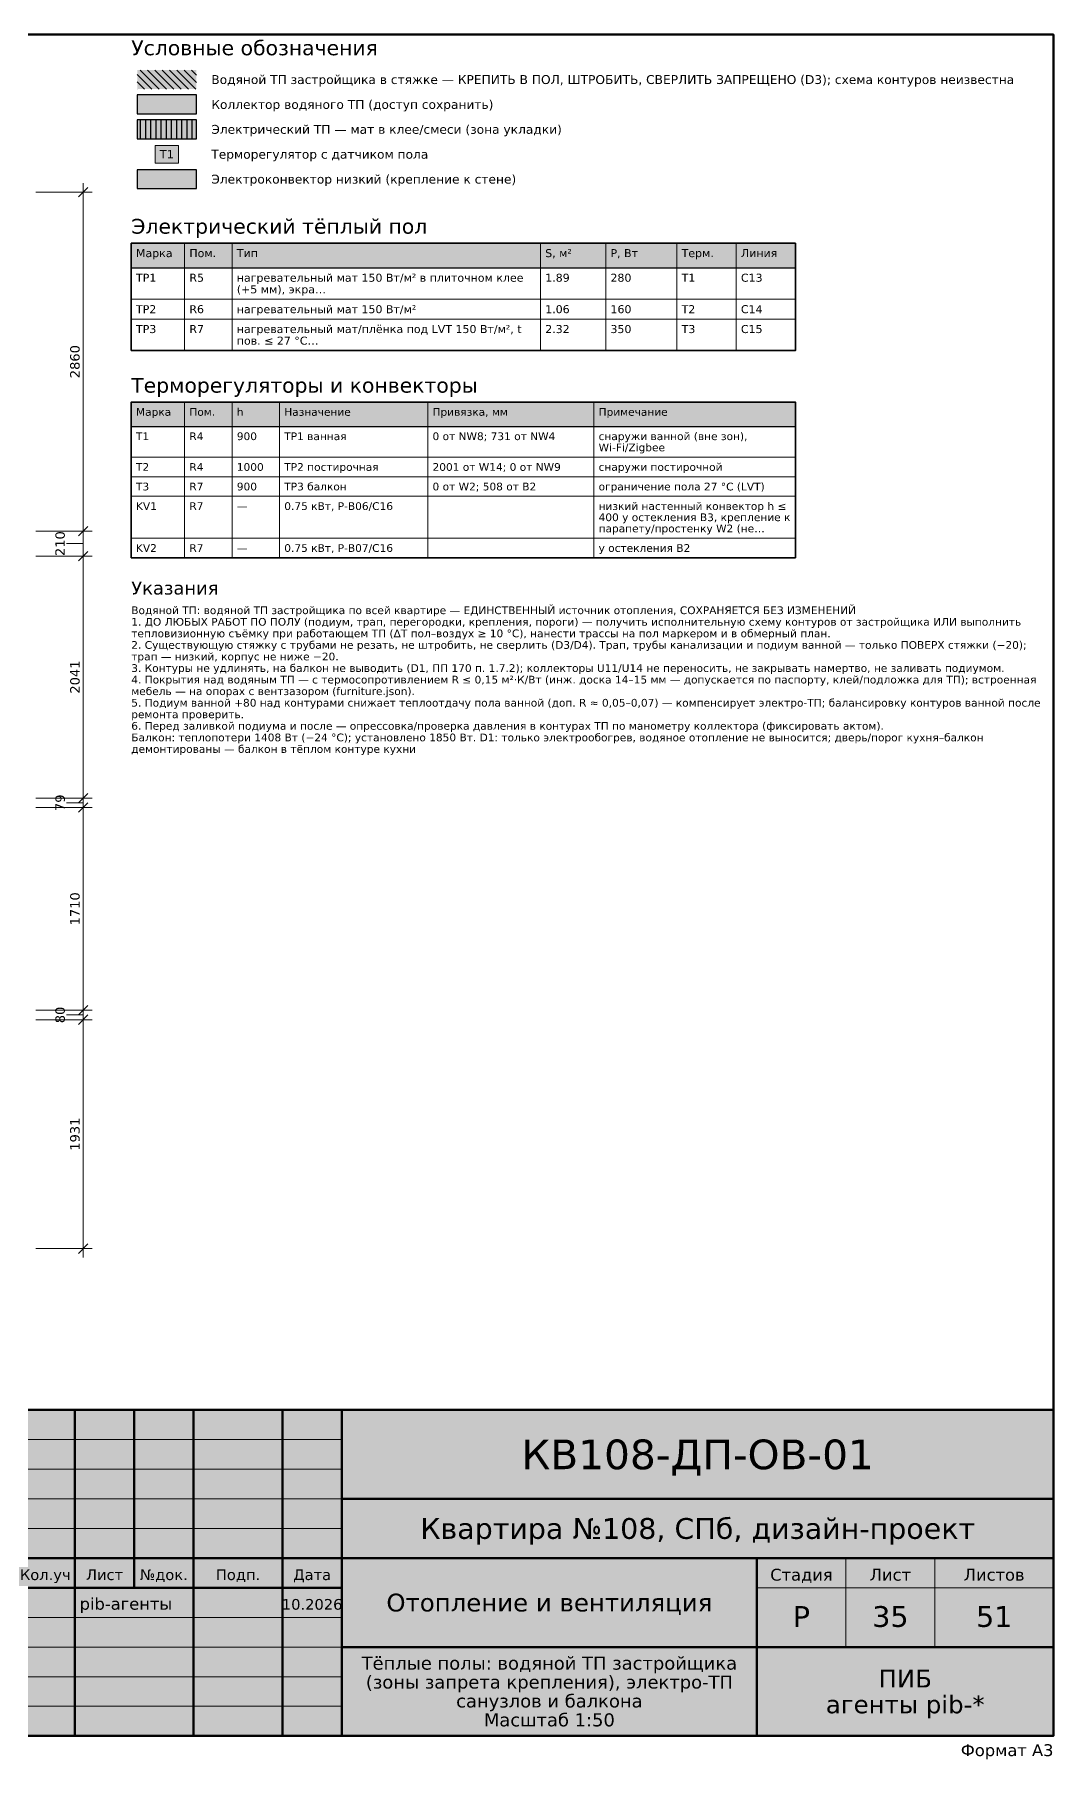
# Model space of a CAD drawing. Header units: millimetres. Extents: x 974 to 20750, y 51 to 14600.
# Drawn here: x 12159 to 20750, y 51 to 14600 of the extents above; entities that cross this region are included whole.
import ezdxf
from ezdxf.enums import TextEntityAlignment as Align

# ---------------------------------------------------------------- set-up
doc = ezdxf.new("R2010")
doc.units = ezdxf.units.MM
for name, color, linetype in [('DIM', 7, 'CONTINUOUS'), ('FRAME', 7, 'CONTINUOUS'), ('TEXT', 7, 'CONTINUOUS')]:
    doc.layers.add(name, color=color, linetype=linetype)
doc.styles.add('GOST', font='DejaVuSans.ttf')

msp = doc.modelspace()

# ---------------------------------------------------------------- hatches: boundary and pattern name
at = {"layer": 'FRAME', "true_color": 0xffffff}
h = msp.add_hatch(color=7, dxfattribs=at)
h.dxf.hatch_style = 1
h.paths.add_polyline_path([(11500, 250), (20750, 250), (20750, 3000), (11500, 3000)])
at = {"layer": 'TEXT', "true_color": 0xe3a3a3}
h = msp.add_hatch(dxfattribs=at)
h.set_pattern_fill('ANSI31', scale=13.75, angle=90)
h.paths.add_polyline_path([(13025, 14140), (13525, 14140), (13525, 14300), (13025, 14300)])
at = {"layer": 'TEXT', "true_color": 0xfdecec, "transparency": 33554559}
h = msp.add_hatch(color=7, dxfattribs=at)
h.dxf.hatch_style = 1
h.paths.add_polyline_path([(13025, 14140), (13525, 14140), (13525, 14300), (13025, 14300)])
at = {"layer": 'TEXT', "true_color": 0x2e8b57}
h = msp.add_hatch(color=7, dxfattribs=at)
h.dxf.hatch_style = 1
h.paths.add_polyline_path([(13025, 13930), (13525, 13930), (13525, 14090), (13025, 14090)])
at = {"layer": 'TEXT', "true_color": 0xd35400}
h = msp.add_hatch(dxfattribs=at)
h.set_pattern_fill('LINE', scale=13.75, angle=90)
h.paths.add_polyline_path([(13025, 13720), (13525, 13720), (13525, 13880), (13025, 13880)])
at = {"layer": 'TEXT', "true_color": 0xfbd7b5, "transparency": 33554559}
h = msp.add_hatch(color=7, dxfattribs=at)
h.dxf.hatch_style = 1
h.paths.add_polyline_path([(13025, 13720), (13525, 13720), (13525, 13880), (13025, 13880)])
at = {"layer": 'TEXT', "true_color": 0xffffff}
h = msp.add_hatch(color=7, dxfattribs=at)
h.dxf.hatch_style = 1
h.paths.add_polyline_path([(13177.162, 13515), (13372.838, 13515), (13372.838, 13665), (13177.162, 13665)])
at = {"layer": 'TEXT', "true_color": 0xf5b7b1}
h = msp.add_hatch(color=7, dxfattribs=at)
h.dxf.hatch_style = 1
h.paths.add_polyline_path([(13025, 13300), (13525, 13300), (13525, 13460), (13025, 13460)])
at = {"layer": 'TEXT', "true_color": 0xe6e6e6}
h = msp.add_hatch(color=7, dxfattribs=at)
h.dxf.hatch_style = 1
h.paths.add_polyline_path([(12975, 12632.5), (18575, 12632.5), (18575, 12840), (12975, 12840)])
h = msp.add_hatch(color=7, dxfattribs=at)
h.dxf.hatch_style = 1
h.paths.add_polyline_path([(12975, 11294.25), (18575, 11294.25), (18575, 11499.25), (12975, 11499.25)])

# ---------------------------------------------------------------- linework, layer by layer
at = {"layer": 'DIM', "color": 7, "lineweight": 15}
for points in [[(12170, 13271), (12645, 13271)], [(12570, 4285), (12570, 13346)], [(12170, 10411), (12645, 10411)], [(12170, 10201), (12645, 10201)], [(12170, 8160), (12645, 8160)], [(12170, 8081), (12645, 8081)], [(12170, 6371), (12645, 6371)], [(12170, 6291), (12645, 6291)], [(12170, 4360), (12645, 4360)]]:
    msp.add_lwpolyline(points, dxfattribs=at)
at = {"layer": 'DIM', "color": 7, "lineweight": 35}
for points in [[(12530, 13231), (12610, 13311)], [(12530, 10371), (12610, 10451)], [(12530, 10161), (12610, 10241)], [(12530, 8120), (12610, 8200)], [(12530, 8041), (12610, 8121)], [(12530, 6331), (12610, 6411)], [(12530, 6251), (12610, 6331)], [(12530, 4320), (12610, 4400)]]:
    msp.add_lwpolyline(points, dxfattribs=at)
at = {"layer": 'DIM', "color": 7, "lineweight": 13}
for points in [[(12570, 10306), (12430, 10306)], [(12570, 8120.5), (12430, 8120.5)], [(12570, 6331), (12430, 6331)]]:
    msp.add_lwpolyline(points, dxfattribs=at)
at = {"layer": 'FRAME', "color": 7, "lineweight": 50}
for points in [[(1000, 250), (20750, 250), (20750, 14600), (1000, 14600)], [(11500, 250), (20750, 250), (20750, 3000), (11500, 3000)]]:
    msp.add_lwpolyline(points, close=True, dxfattribs=at)
for points in [[(12500, 250), (12500, 3000)], [(13000, 1500), (13000, 3000)], [(13500, 250), (13500, 3000)], [(14250, 250), (14250, 3000)], [(14750, 250), (14750, 3000)], [(14750, 2250), (20750, 2250)], [(11500, 1750), (14750, 1750)], [(14750, 1750), (20750, 1750)], [(18250, 250), (18250, 1750)], [(11500, 1500), (14750, 1500)], [(14750, 1000), (20750, 1000)]]:
    msp.add_lwpolyline(points, dxfattribs=at)
at = {"layer": 'FRAME', "color": 7, "lineweight": 20}
for points in [[(11500, 2750), (14750, 2750)], [(11500, 2500), (14750, 2500)], [(11500, 2250), (14750, 2250)], [(11500, 2000), (14750, 2000)], [(19000, 1000), (19000, 1750)], [(19750, 1000), (19750, 1750)], [(18250, 1500), (20750, 1500)], [(11500, 1250), (14750, 1250)], [(11500, 1000), (14750, 1000)], [(11500, 750), (14750, 750)], [(11500, 500), (14750, 500)]]:
    msp.add_lwpolyline(points, dxfattribs=at)
at = {"layer": 'TEXT', "lineweight": 30, "true_color": 0x2e8b57}
msp.add_lwpolyline([(13025, 13930), (13525, 13930), (13525, 14090), (13025, 14090)], close=True, dxfattribs=at)
at = {"layer": 'TEXT', "lineweight": 30, "true_color": 0xd35400}
msp.add_lwpolyline([(13025, 13720), (13525, 13720), (13525, 13880), (13025, 13880)], close=True, dxfattribs=at)
at = {"layer": 'TEXT', "lineweight": 20, "true_color": 0xc0392b}
msp.add_lwpolyline([(13177.162, 13515), (13372.838, 13515), (13372.838, 13665), (13177.162, 13665)], close=True, dxfattribs=at)
at = {"layer": 'TEXT', "lineweight": 30, "true_color": 0xc0392b}
msp.add_lwpolyline([(13025, 13300), (13525, 13300), (13525, 13460), (13025, 13460)], close=True, dxfattribs=at)
at = {"layer": 'TEXT', "color": 7, "lineweight": 25}
for points in [[(12975, 12632.5), (18575, 12632.5), (18575, 12840), (12975, 12840)], [(12975, 11294.25), (18575, 11294.25), (18575, 11499.25), (12975, 11499.25)]]:
    msp.add_lwpolyline(points, close=True, dxfattribs=at)
at = {"layer": 'TEXT', "color": 7, "lineweight": 15}
for points in [[(12975, 12840), (12975, 12632.5)], [(13425, 12840), (13425, 12632.5)], [(13825, 12840), (13825, 12632.5)], [(16425, 12840), (16425, 12632.5)], [(16975, 12840), (16975, 12632.5)], [(17575, 12840), (17575, 12632.5)], [(18075, 12840), (18075, 12632.5)], [(18575, 12840), (18575, 12632.5)], [(12975, 12632.5), (12975, 12367.125)], [(13425, 12632.5), (13425, 12367.125)], [(13825, 12632.5), (13825, 12367.125)], [(16425, 12632.5), (16425, 12367.125)], [(16975, 12632.5), (16975, 12367.125)], [(17575, 12632.5), (17575, 12367.125)], [(18075, 12632.5), (18075, 12367.125)], [(18575, 12632.5), (18575, 12367.125)], [(12975, 12367.125), (12975, 12199.625)], [(13425, 12367.125), (13425, 12199.625)], [(13825, 12367.125), (13825, 12199.625)], [(16425, 12367.125), (16425, 12199.625)], [(16975, 12367.125), (16975, 12199.625)], [(17575, 12367.125), (17575, 12199.625)], [(18075, 12367.125), (18075, 12199.625)], [(18575, 12367.125), (18575, 12199.625)], [(12975, 12199.625), (12975, 11934.25)], [(13425, 12199.625), (13425, 11934.25)], [(13825, 12199.625), (13825, 11934.25)], [(16425, 12199.625), (16425, 11934.25)], [(16975, 12199.625), (16975, 11934.25)], [(17575, 12199.625), (17575, 11934.25)], [(18075, 12199.625), (18075, 11934.25)], [(18575, 12199.625), (18575, 11934.25)], [(12975, 11499.25), (12975, 11294.25)], [(13425, 11499.25), (13425, 11294.25)], [(13825, 11499.25), (13825, 11294.25)], [(14225, 11499.25), (14225, 11294.25)], [(15475, 11499.25), (15475, 11294.25)], [(16875, 11499.25), (16875, 11294.25)], [(18575, 11499.25), (18575, 11294.25)], [(12975, 11294.25), (12975, 11035)], [(13425, 11294.25), (13425, 11035)], [(13825, 11294.25), (13825, 11035)], [(14225, 11294.25), (14225, 11035)], [(15475, 11294.25), (15475, 11035)], [(16875, 11294.25), (16875, 11035)], [(18575, 11294.25), (18575, 11035)], [(12975, 11035), (12975, 10870)], [(13425, 11035), (13425, 10870)], [(13825, 11035), (13825, 10870)], [(14225, 11035), (14225, 10870)], [(15475, 11035), (15475, 10870)], [(16875, 11035), (16875, 10870)], [(18575, 11035), (18575, 10870)], [(12975, 10870), (12975, 10705)], [(13425, 10870), (13425, 10705)], [(13825, 10870), (13825, 10705)], [(14225, 10870), (14225, 10705)], [(15475, 10870), (15475, 10705)], [(16875, 10870), (16875, 10705)], [(18575, 10870), (18575, 10705)], [(12975, 10705), (12975, 10351.5)], [(13425, 10705), (13425, 10351.5)], [(13825, 10705), (13825, 10351.5)], [(14225, 10705), (14225, 10351.5)], [(15475, 10705), (15475, 10351.5)], [(16875, 10705), (16875, 10351.5)], [(18575, 10705), (18575, 10351.5)], [(12975, 10351.5), (12975, 10186.5)], [(13425, 10351.5), (13425, 10186.5)], [(13825, 10351.5), (13825, 10186.5)], [(14225, 10351.5), (14225, 10186.5)], [(15475, 10351.5), (15475, 10186.5)], [(16875, 10351.5), (16875, 10186.5)], [(18575, 10351.5), (18575, 10186.5)]]:
    msp.add_lwpolyline(points, dxfattribs=at)
at = {"layer": 'TEXT', "color": 7, "lineweight": 35}
for points in [[(12975, 11934.25), (18575, 11934.25), (18575, 12840), (12975, 12840)], [(12975, 10186.5), (18575, 10186.5), (18575, 11499.25), (12975, 11499.25)]]:
    msp.add_lwpolyline(points, close=True, dxfattribs=at)
at = {"layer": 'TEXT', "color": 7, "lineweight": 15}
for points in [[(12975, 12367.125), (18575, 12367.125), (18575, 12632.5), (12975, 12632.5)], [(12975, 12199.625), (18575, 12199.625), (18575, 12367.125), (12975, 12367.125)], [(12975, 11934.25), (18575, 11934.25), (18575, 12199.625), (12975, 12199.625)], [(12975, 11035), (18575, 11035), (18575, 11294.25), (12975, 11294.25)], [(12975, 10870), (18575, 10870), (18575, 11035), (12975, 11035)], [(12975, 10705), (18575, 10705), (18575, 10870), (12975, 10870)], [(12975, 10351.5), (18575, 10351.5), (18575, 10705), (12975, 10705)], [(12975, 10186.5), (18575, 10186.5), (18575, 10351.5), (12975, 10351.5)]]:
    msp.add_lwpolyline(points, close=True, dxfattribs=at)

# ---------------------------------------------------------------- texts
at = {"layer": 'DIM', "color": 7, "style": 'GOST'}
for s, p in [('2860', (12540, 11841)), ('210', (12415, 10306)), ('2041', (12540, 9180.5)), ('79', (12415, 8120.5)), ('1710', (12540, 7226)), ('80', (12415, 6331)), ('1931', (12540, 5325.5))]:
    msp.add_text(s, height=80, rotation=90, dxfattribs=at).set_placement(p, align=Align.CENTER)
at = {"layer": 'FRAME', "color": 7, "style": 'GOST'}
for s, height, p in [('КВ108-ДП-ОВ-01', 250, (17750, 2500)), ('Квартира №108, СПб, дизайн-проект', 175, (17750, 1912.5)), ('Кол.уч', 90, (12250, 1565)), ('Лист', 90, (12750, 1565)), ('№док.', 90, (13250, 1565)), ('Подп.', 90, (13875, 1565)), ('Дата', 90, (14500, 1565)), ('Стадия', 100, (18625, 1560)), ('Лист', 100, (19375, 1560)), ('Листов', 100, (20250, 1560)), ('10.2026', 90, (14500, 1315)), ('Отопление и вентиляция', 150, (16500, 1300)), ('Р', 175, (18625, 1170)), ('35', 175, (19375, 1170)), ('51', 175, (20250, 1170)), ('Тёплые полы: водяной ТП застройщика', 110, (16500, 809.25)), ('(зоны запрета крепления), электро-ТП', 110, (16500, 649.75)), ('ПИБ', 150, (19500, 658.75)), ('санузлов и балкона', 110, (16500, 490.25)), ('агенты pib-*', 150, (19500, 441.25)), ('Масштаб 1:50', 110, (16500, 330.75))]:
    msp.add_text(s, height=height, dxfattribs=at).set_placement(p, align=Align.CENTER)
msp.add_text('pib-агенты', height=100, dxfattribs=at).set_placement((12540, 1315))
msp.add_text('Формат A3', height=100, dxfattribs=at).set_placement((20750, 80), align=Align.RIGHT)
at = {"layer": 'TEXT', "color": 7, "style": 'GOST'}
for s, height, p in [('Условные обозначения', 125, (12975, 14425)), ('Водяной ТП застройщика в стяжке — КРЕПИТЬ В ПОЛ, ШТРОБИТЬ, СВЕРЛИТЬ ЗАПРЕЩЕНО (D3); схема контуров неизвестна', 75, (13650, 14182.5)), ('Коллектор водяного ТП (доступ сохранить)', 75, (13650, 13972.5)), ('Электрический ТП — мат в клее/смеси (зона укладки)', 75, (13650, 13762.5)), ('Терморегулятор с датчиком пола', 75, (13650, 13552.5)), ('Электроконвектор низкий (крепление к стене)', 75, (13650, 13342.5)), ('Электрический тёплый пол', 125, (12975, 12920)), ('Марка', 67.5, (13015, 12722.5)), ('Пом.', 67.5, (13465, 12722.5)), ('Тип', 67.5, (13865, 12722.5)), ('S, м²', 67.5, (16465, 12722.5)), ('P, Вт', 67.5, (17015, 12722.5)), ('Терм.', 67.5, (17615, 12722.5)), ('Линия', 67.5, (18115, 12722.5)), ('TP1', 67.5, (13015, 12515)), ('R5', 67.5, (13465, 12515)), ('нагревательный мат 150 Вт/м² в плиточном клее', 67.5, (13865, 12515)), ('1.89', 67.5, (16465, 12515)), ('280', 67.5, (17015, 12515)), ('T1', 67.5, (17615, 12515)), ('C13', 67.5, (18115, 12515)), ('(+5 мм), экра…', 67.5, (13865, 12417.125)), ('TP2', 67.5, (13015, 12249.625)), ('R6', 67.5, (13465, 12249.625)), ('нагревательный мат 150 Вт/м²', 67.5, (13865, 12249.625)), ('1.06', 67.5, (16465, 12249.625)), ('160', 67.5, (17015, 12249.625)), ('T2', 67.5, (17615, 12249.625)), ('C14', 67.5, (18115, 12249.625)), ('TP3', 67.5, (13015, 12082.125)), ('R7', 67.5, (13465, 12082.125)), ('нагревательный мат/плёнка под LVT 150 Вт/м², t', 67.5, (13865, 12082.125)), ('2.32', 67.5, (16465, 12082.125)), ('350', 67.5, (17015, 12082.125)), ('T3', 67.5, (17615, 12082.125)), ('C15', 67.5, (18115, 12082.125)), ('пов. ≤ 27 °C…', 67.5, (13865, 11984.25)), ('Терморегуляторы и конвекторы', 125, (12975, 11579.25)), ('Марка', 65, (13015, 11384.25)), ('Пом.', 65, (13465, 11384.25)), ('h', 65, (13865, 11384.25)), ('Назначение', 65, (14265, 11384.25)), ('Привязка, мм', 65, (15515, 11384.25)), ('Примечание', 65, (16915, 11384.25)), ('T1', 65, (13015, 11179.25)), ('R4', 65, (13465, 11179.25)), ('900', 65, (13865, 11179.25)), ('TP1 ванная', 65, (14265, 11179.25)), ('0 от NW8; 731 от NW4', 65, (15515, 11179.25)), ('снаружи ванной (вне зон),', 65, (16915, 11179.25)), ('Wi-Fi/Zigbee', 65, (16915, 11085)), ('T2', 65, (13015, 10920)), ('R4', 65, (13465, 10920)), ('1000', 65, (13865, 10920)), ('TP2 постирочная', 65, (14265, 10920)), ('2001 от W14; 0 от NW9', 65, (15515, 10920)), ('снаружи постирочной', 65, (16915, 10920)), ('T3', 65, (13015, 10755)), ('R7', 65, (13465, 10755)), ('900', 65, (13865, 10755)), ('TP3 балкон', 65, (14265, 10755)), ('0 от W2; 508 от B2', 65, (15515, 10755)), ('ограничение пола 27 °C (LVT)', 65, (16915, 10755)), ('KV1', 65, (13015, 10590)), ('R7', 65, (13465, 10590)), ('0.75 кВт, P-B06/C16', 65, (14265, 10590)), ('низкий настенный конвектор h ≤', 65, (16915, 10590)), ('—', 65, (13865, 10590)), ('400 у остекления B3, крепление к', 65, (16915, 10495.75)), ('парапету/простенку W2 (не…', 65, (16915, 10401.5)), ('KV2', 65, (13015, 10236.5)), ('R7', 65, (13465, 10236.5)), ('—', 65, (13865, 10236.5)), ('0.75 кВт, P-B07/C16', 65, (14265, 10236.5)), ('у остекления B2', 65, (16915, 10236.5)), ('Указания', 110, (12975, 9876.5)), ('Водяной ТП: водяной ТП застройщика по всей квартире — ЕДИНСТВЕННЫЙ источник отопления, СОХРАНЯЕТСЯ БЕЗ ИЗМЕНЕНИЙ', 65, (12975, 9711.5)), ('1. ДО ЛЮБЫХ РАБОТ ПО ПОЛУ (подиум, трап, перегородки, крепления, пороги) — получить исполнительную схему контуров от застройщика ИЛИ выполнить', 65, (12975, 9614)), ('тепловизионную съёмку при работающем ТП (ΔT пол–воздух ≥ 10 °C), нанести трассы на пол маркером и в обмерный план.', 65, (12975, 9516.5)), ('2. Существующую стяжку с трубами не резать, не штробить, не сверлить (D3/D4). Трап, трубы канализации и подиум ванной — только ПОВЕРХ стяжки (−20);', 65, (12975, 9419)), ('трап — низкий, корпус не ниже −20.', 65, (12975, 9321.5)), ('4. Покрытия над водяным ТП — с термосопротивлением R ≤ 0,15 м²·К/Вт (инж. доска 14–15 мм — допускается по паспорту, клей/подложка для ТП); встроенная', 65, (12975, 9126.5)), ('3. Контуры не удлинять, на балкон не выводить (D1, ПП 170 п. 1.7.2); коллекторы U11/U14 не переносить, не закрывать намертво, не заливать подиумом.', 65, (12975, 9224)), ('мебель — на опорах с вентзазором (furniture.json).', 65, (12975, 9029)), ('5. Подиум ванной +80 над контурами снижает теплоотдачу пола ванной (доп. R ≈ 0,05–0,07) — компенсирует электро-ТП; балансировку контуров ванной после', 65, (12975, 8931.5)), ('ремонта проверить.', 65, (12975, 8834)), ('6. Перед заливкой подиума и после — опрессовка/проверка давления в контурах ТП по манометру коллектора (фиксировать актом).', 65, (12975, 8736.5)), ('демонтированы — балкон в тёплом контуре кухни', 65, (12975, 8541.5)), ('Балкон: теплопотери 1408 Вт (−24 °C); установлено 1850 Вт. D1: только электрообогрев, водяное отопление не выносится; дверь/порог кухня–балкон', 65, (12975, 8639))]:
    msp.add_text(s, height=height, dxfattribs=at).set_placement(p)
at = {"layer": 'TEXT', "true_color": 0xc0392b, "style": 'GOST'}
msp.add_text('T1', height=70, dxfattribs=at).set_placement((13275, 13555), align=Align.CENTER)

doc.saveas('drawing.dxf')
